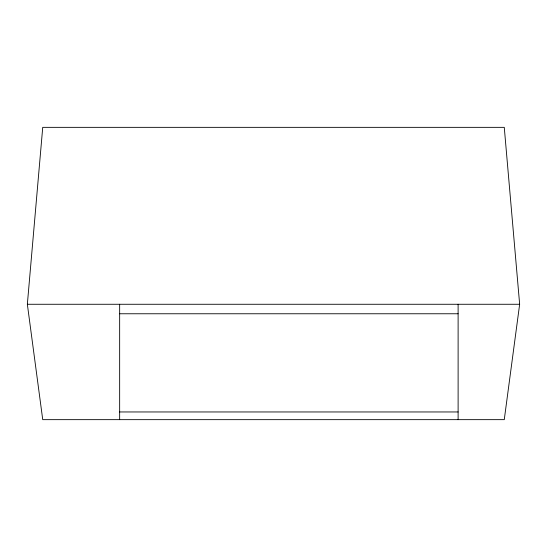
<?xml version="1.0" encoding="UTF-8"?>
<svg xmlns="http://www.w3.org/2000/svg" width="547" height="547" viewBox="0 0 547 547"><rect width="100%" height="100%" fill="white"/><g stroke="black" fill="none" stroke-linecap="round" stroke-linejoin="round"><path stroke-width="0.82" d="M27.35 304.269L42.734 127.348L504.266 127.348L519.65 304.269L504.266 419.652L42.734 419.652L27.35 304.269L519.65 304.269M119.656 313.766L458.112 313.766M119.656 411.959L458.112 411.959M458.112 304.269L458.112 419.652M119.656 304.269L119.656 419.652"/></g></svg>
